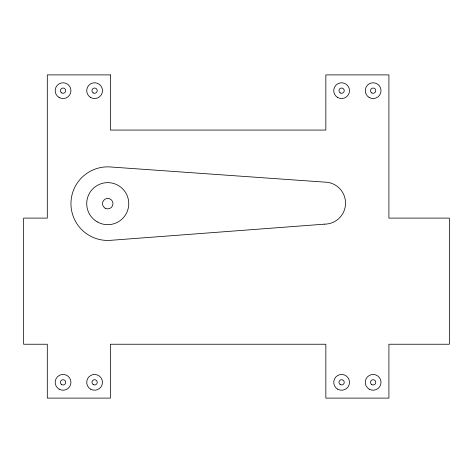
<?xml version="1.0" encoding="UTF-8"?>
<svg xmlns="http://www.w3.org/2000/svg" width="473" height="473" viewBox="0 0 473 473"><rect width="100%" height="100%" fill="white"/><g stroke="black" fill="none" stroke-linecap="round" stroke-linejoin="round"><path stroke-width="0.71" d="M324.579 224.155L109.612 240.396A36.788 36.788 0 0 1 70.95 203.739A36.788 36.788 0 0 1 109.434 166.904L324.531 182.111A21.025 21.025 0 0 1 345.55 203.112A21.025 21.025 0 0 1 324.579 224.155M110.369 74.894L47.3 74.894L47.3 218.106L23.65 218.106L23.65 344.238L47.3 344.238L47.3 398.106L110.369 398.106L110.369 344.238L325.844 344.238L325.844 398.106L388.912 398.106L388.912 344.238L449.35 344.238L449.35 218.106L388.912 218.106L388.912 74.894L325.844 74.894L325.844 130.075L110.369 130.075L110.369 74.894M105.112 208.203A5.256 5.256 0 0 0 112.994 203.65A5.256 5.256 0 0 0 105.112 199.103A5.256 5.256 0 0 0 105.112 208.203M369.2 97.485A7.881 7.881 0 0 0 381.025 90.656A7.881 7.881 0 0 0 369.2 83.833A7.881 7.881 0 0 0 369.2 97.485M337.669 97.485A7.881 7.881 0 0 0 349.494 90.656A7.881 7.881 0 0 0 337.669 83.833A7.881 7.881 0 0 0 337.669 97.485M90.656 97.485A7.881 7.881 0 0 0 102.481 90.656A7.881 7.881 0 0 0 90.656 83.833A7.881 7.881 0 0 0 90.656 97.485M59.125 97.485A7.881 7.881 0 0 0 70.95 90.656A7.881 7.881 0 0 0 59.125 83.833A7.881 7.881 0 0 0 59.125 97.485M369.2 389.167A7.881 7.881 0 0 0 381.025 382.344A7.881 7.881 0 0 0 369.2 375.515A7.881 7.881 0 0 0 369.2 389.167M337.669 389.167A7.881 7.881 0 0 0 349.494 382.344A7.881 7.881 0 0 0 337.669 375.515A7.881 7.881 0 0 0 337.669 389.167M90.656 389.167A7.881 7.881 0 0 0 102.481 382.344A7.881 7.881 0 0 0 90.656 375.515A7.881 7.881 0 0 0 90.656 389.167M59.125 389.167A7.881 7.881 0 0 0 70.95 382.344A7.881 7.881 0 0 0 59.125 375.515A7.881 7.881 0 0 0 59.125 389.167M97.225 221.861A21.025 21.025 0 0 0 128.762 203.65A21.025 21.025 0 0 0 97.225 185.446A21.025 21.025 0 0 0 97.225 221.861M61.75 384.62A2.625 2.625 0 0 0 65.694 382.344A2.625 2.625 0 0 0 61.75 380.067A2.625 2.625 0 0 0 61.75 384.62M93.287 384.62A2.625 2.625 0 0 0 97.225 382.344A2.625 2.625 0 0 0 93.287 380.067A2.625 2.625 0 0 0 93.287 384.62M340.3 384.62A2.625 2.625 0 0 0 344.238 382.344A2.625 2.625 0 0 0 340.3 380.067A2.625 2.625 0 0 0 340.3 384.62M371.831 384.62A2.625 2.625 0 0 0 375.775 382.344A2.625 2.625 0 0 0 371.831 380.067A2.625 2.625 0 0 0 371.831 384.62M371.831 92.933A2.625 2.625 0 0 0 375.775 90.656A2.625 2.625 0 0 0 371.831 88.38A2.625 2.625 0 0 0 371.831 92.933M340.3 92.933A2.625 2.625 0 0 0 344.238 90.656A2.625 2.625 0 0 0 340.3 88.38A2.625 2.625 0 0 0 340.3 92.933M93.287 92.933A2.625 2.625 0 0 0 97.225 90.656A2.625 2.625 0 0 0 93.287 88.38A2.625 2.625 0 0 0 93.287 92.933M61.608 92.844A2.625 2.625 0 0 0 65.688 90.828A2.625 2.625 0 0 0 61.904 88.303A2.625 2.625 0 0 0 61.608 92.844"/></g></svg>
